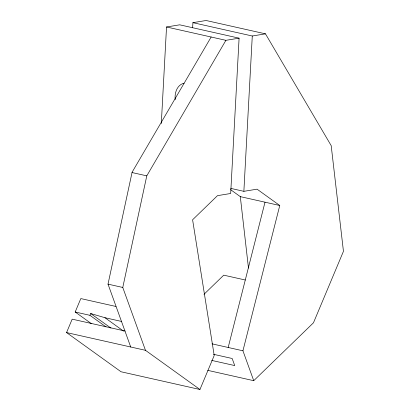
<?xml version="1.0" encoding="UTF-8"?>
<svg xmlns="http://www.w3.org/2000/svg" width="410" height="410" viewBox="0 0 410 410"><rect width="100%" height="100%" fill="white"/><g stroke="black" fill="none" stroke-linecap="round" stroke-linejoin="round"><path stroke-width="0.61" d="M161.304 123.502L166.532 26.983L179.718 24.82L239.097 38.166L230.681 193.489L217.495 195.652L192.597 219.78L214.21 355.501L199.947 389.5L121.032 371.762L66.553 332.577L72.18 319.159L125.137 331.06M192.633 27.772L192.91 22.663L206.097 20.5L265.47 33.846L331.193 145.647L343.447 251.309L313.465 322.798L253.734 380.69L207.747 370.353M230.748 188.38L243.868 191.332L252.283 36.003L265.47 33.846M130.723 346.998L108.014 284.14L132.107 172.215L211.155 37.008M199.947 389.5L145.473 350.314L122.769 287.456L146.785 175.854L225.905 40.324L239.097 38.166M228.18 347.48L265.009 202.186M253.734 380.69L242.935 350.796L279.763 205.502L257.06 189.169L243.868 191.332M91.266 323.567L75.184 312L80.811 298.577L115.953 306.475M106.016 326.883L89.933 315.316L90.687 313.527L104.909 317.699L121.698 321.476M203.99 294.313L223.747 275.166L245.329 280.015M192.91 22.663L252.283 36.003M166.532 26.983L225.905 40.324M230.497 189.579L240.301 196.631L279.763 205.502M132.035 172.538L146.785 175.854M108.014 284.14L122.769 287.456M75.184 312L89.933 315.316M211.985 343.836L242.935 350.796M213.507 354.301L232.162 358.494L234.72 365.571L211.668 360.395M66.553 332.577L145.473 350.314M104.909 317.699L123.589 331.136M90.687 313.527L110.92 328.077M240.301 196.631L248.48 268.099M175.213 99.697A15.852 11.705 80.7 0 1 184.059 83.23"/></g></svg>
